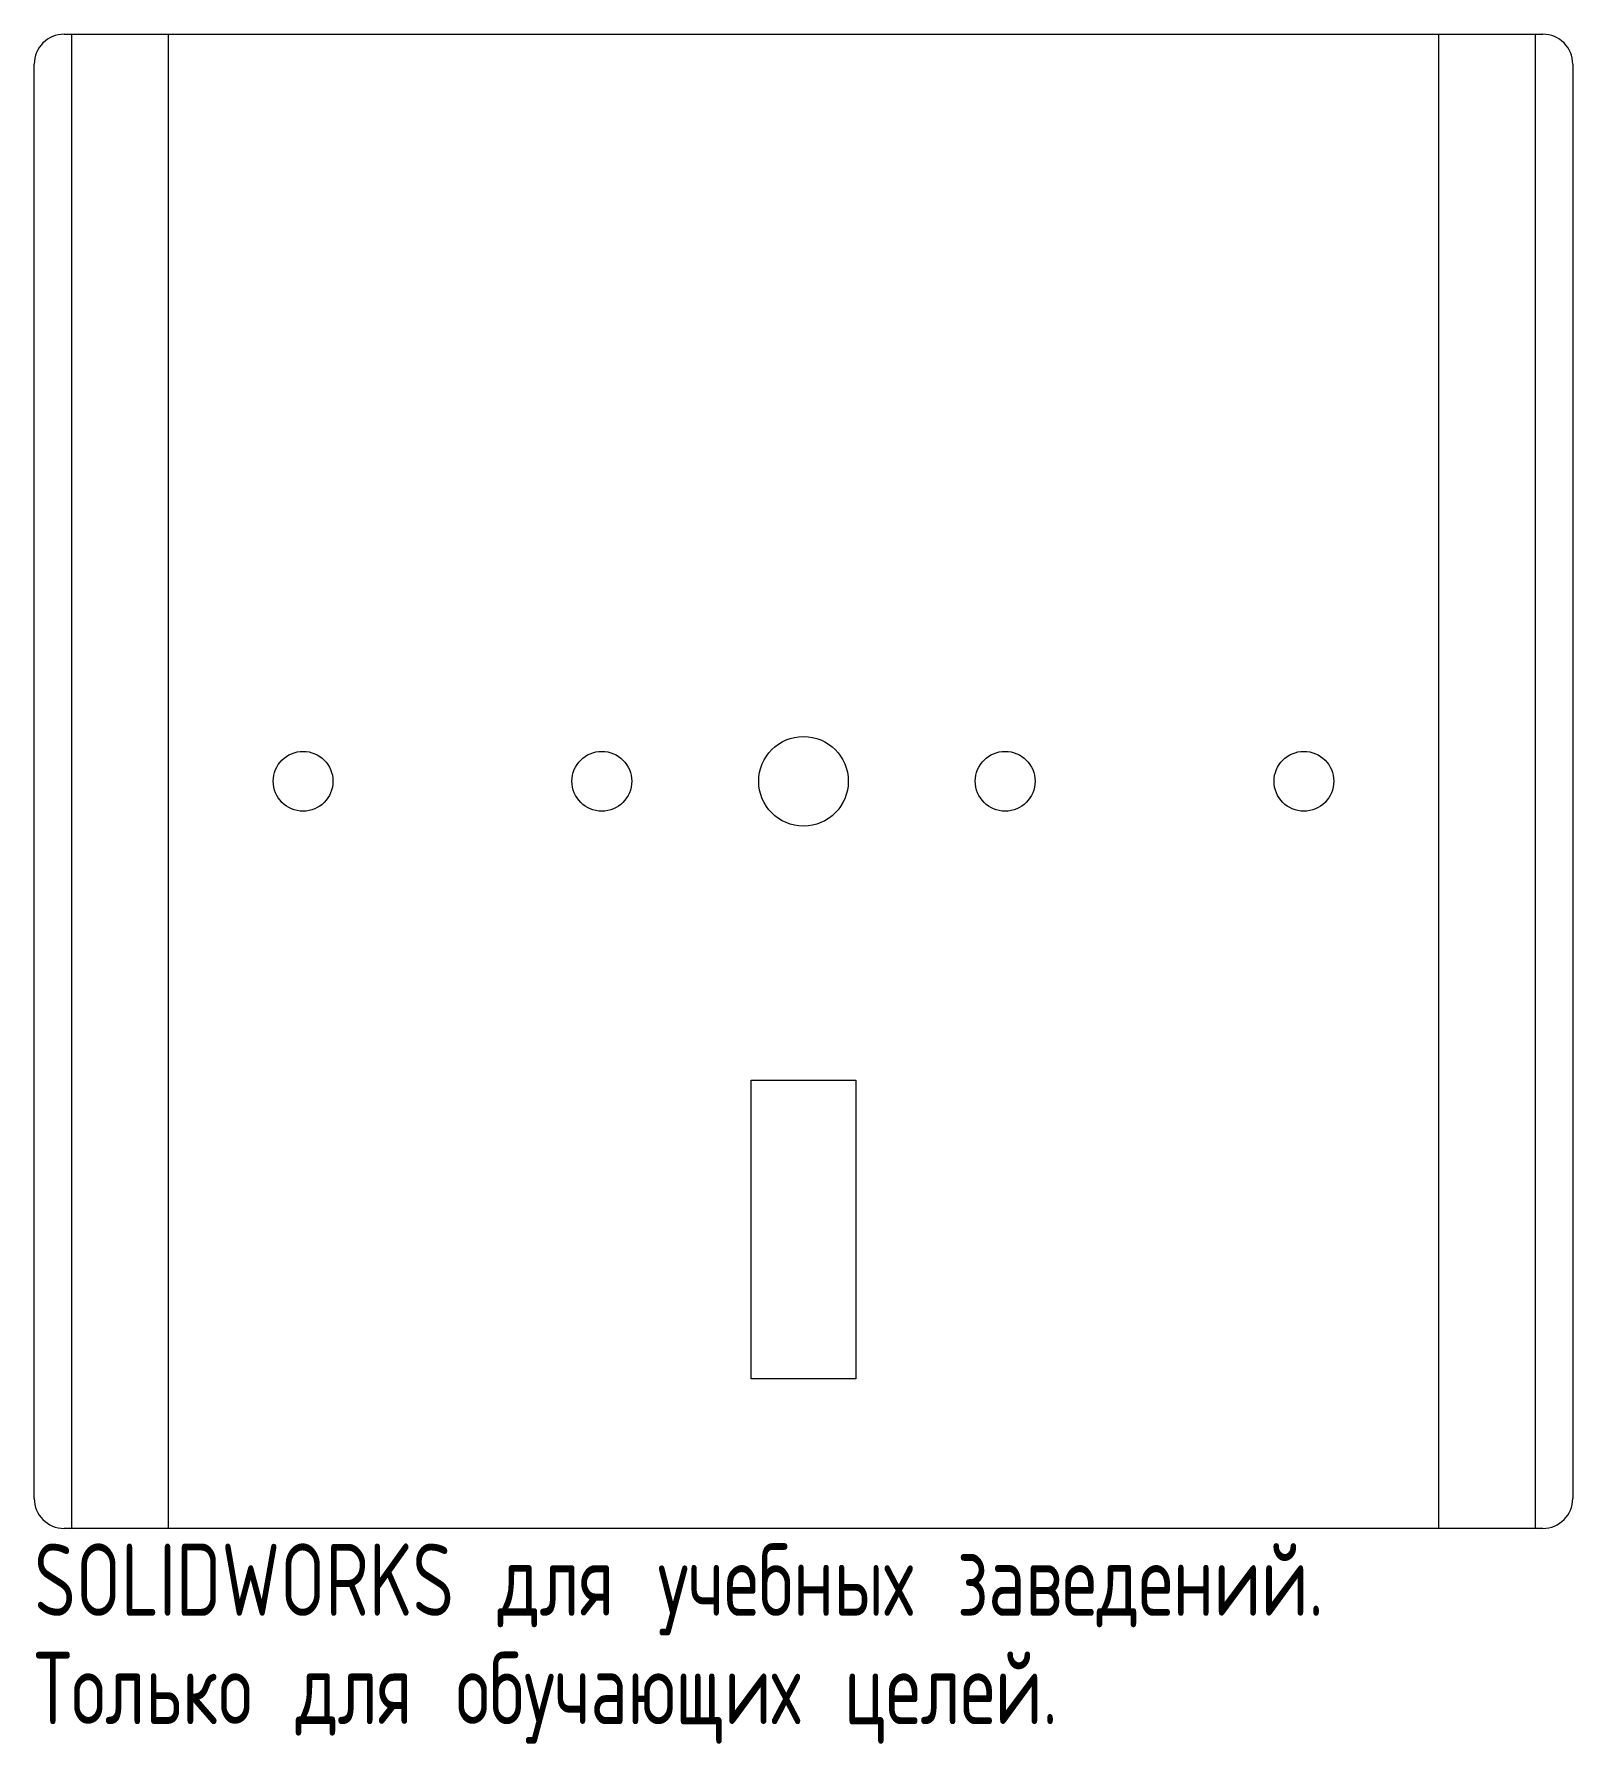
# Model space of a CAD drawing. Header units: millimetres. Extents: x -52 to 52, y -64 to 50.
import ezdxf

# ---------------------------------------------------------------- set-up
doc = ezdxf.new("R2010")
doc.units = ezdxf.units.MM
doc.styles.add('SLDTEXTSTYLE0', font='TXT', dxfattribs={"width": 0.7, "bigfont": 'bigfont'})

msp = doc.modelspace()

# ---------------------------------------------------------------- linework, layer by layer
at = {"color": 7, "linetype": 'Continuous', "lineweight": 15}
for p, q in [((-49.5, 50), (49.5, 50)), ((-49, 50), (-49, -50)), ((-42.5, -50), (-42.5, 50)), ((42.5, 50), (42.5, -50)), ((49, -50), (49, 50)), ((-51.5, -48), (-51.5, 48)), ((51.5, 48), (51.5, -48)), ((-3.5, -20), (3.5, -20)), ((-3.5, -40), (-3.5, -20)), ((3.5, -20), (3.5, -40)), ((3.5, -40), (-3.5, -40)), ((49.5, -50), (-49.5, -50))]:
    msp.add_line(p, q, dxfattribs=at)
for centre, radius in [((0, 0), 3), ((-33.5, 0), 2), ((-13.5, 0), 2), ((13.5, 0), 2), ((33.5, 0), 2)]:
    msp.add_circle(centre, radius, dxfattribs=at)
for centre, start, end in [((-49.5, 48), 90, 180), ((49.5, 48), 0, 90), ((-49.5, -48), 180, 270), ((49.5, -48), 270, 0)]:
    msp.add_arc(centre, 2, start, end, dxfattribs=at)

# ---------------------------------------------------------------- texts
at = {"color": 7, "linetype": 'Continuous', "char_height": 4.83362, "attachment_point": 1, "style": 'SLDTEXTSTYLE0'}
for s, insert in [('SOLIDWORKS \\M+18474\\M+1847C\\M+18491 \\M+18485\\M+18489\\M+18475\\M+18471\\M+1847E\\M+1848D\\M+18487 \\M+18478\\M+18470\\M+18472\\M+18475\\M+18474\\M+18475\\M+1847E\\M+18479\\M+1847A.', (-51.5, -51.02)), ('\\M+18453\\M+18480\\M+1847C\\M+1848E\\M+1847B\\M+18480 \\M+18474\\M+1847C\\M+18491 \\M+18480\\M+18471\\M+18485\\M+18489\\M+18470\\M+18490\\M+1848B\\M+18479\\M+18487 \\M+18488\\M+18475\\M+1847C\\M+18475\\M+1847A.', (-51.5, -58.27))]:
    msp.add_mtext(s, dxfattribs=dict(at, insert=insert))

doc.saveas('drawing.dxf')
